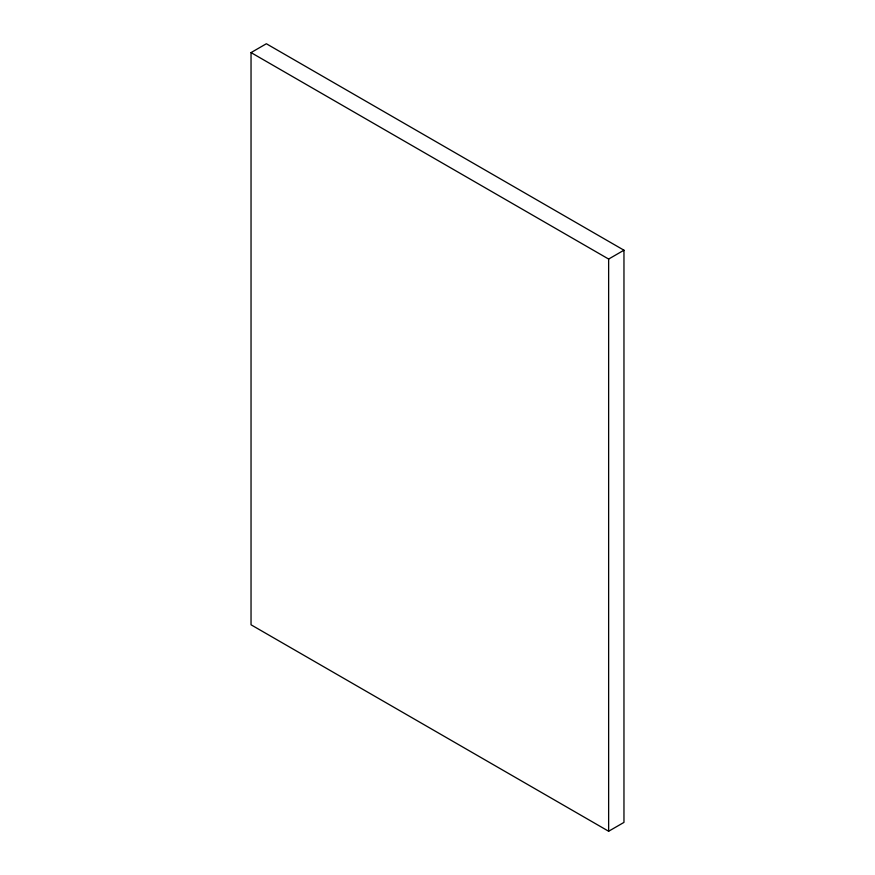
<?xml version="1.0" encoding="UTF-8"?>
<svg xmlns="http://www.w3.org/2000/svg" width="875" height="875" viewBox="0 0 875 875"><rect width="100%" height="100%" fill="white"/><g stroke="black" fill="none" stroke-linecap="round" stroke-linejoin="round"><path stroke-width="1.31" d="M251.038 52.598L266.361 43.75L623.962 250.206L623.962 822.402L608.639 831.25L251.038 624.794L251.038 52.598L608.639 259.055L623.962 250.206M608.639 259.055L608.639 831.25"/></g></svg>
